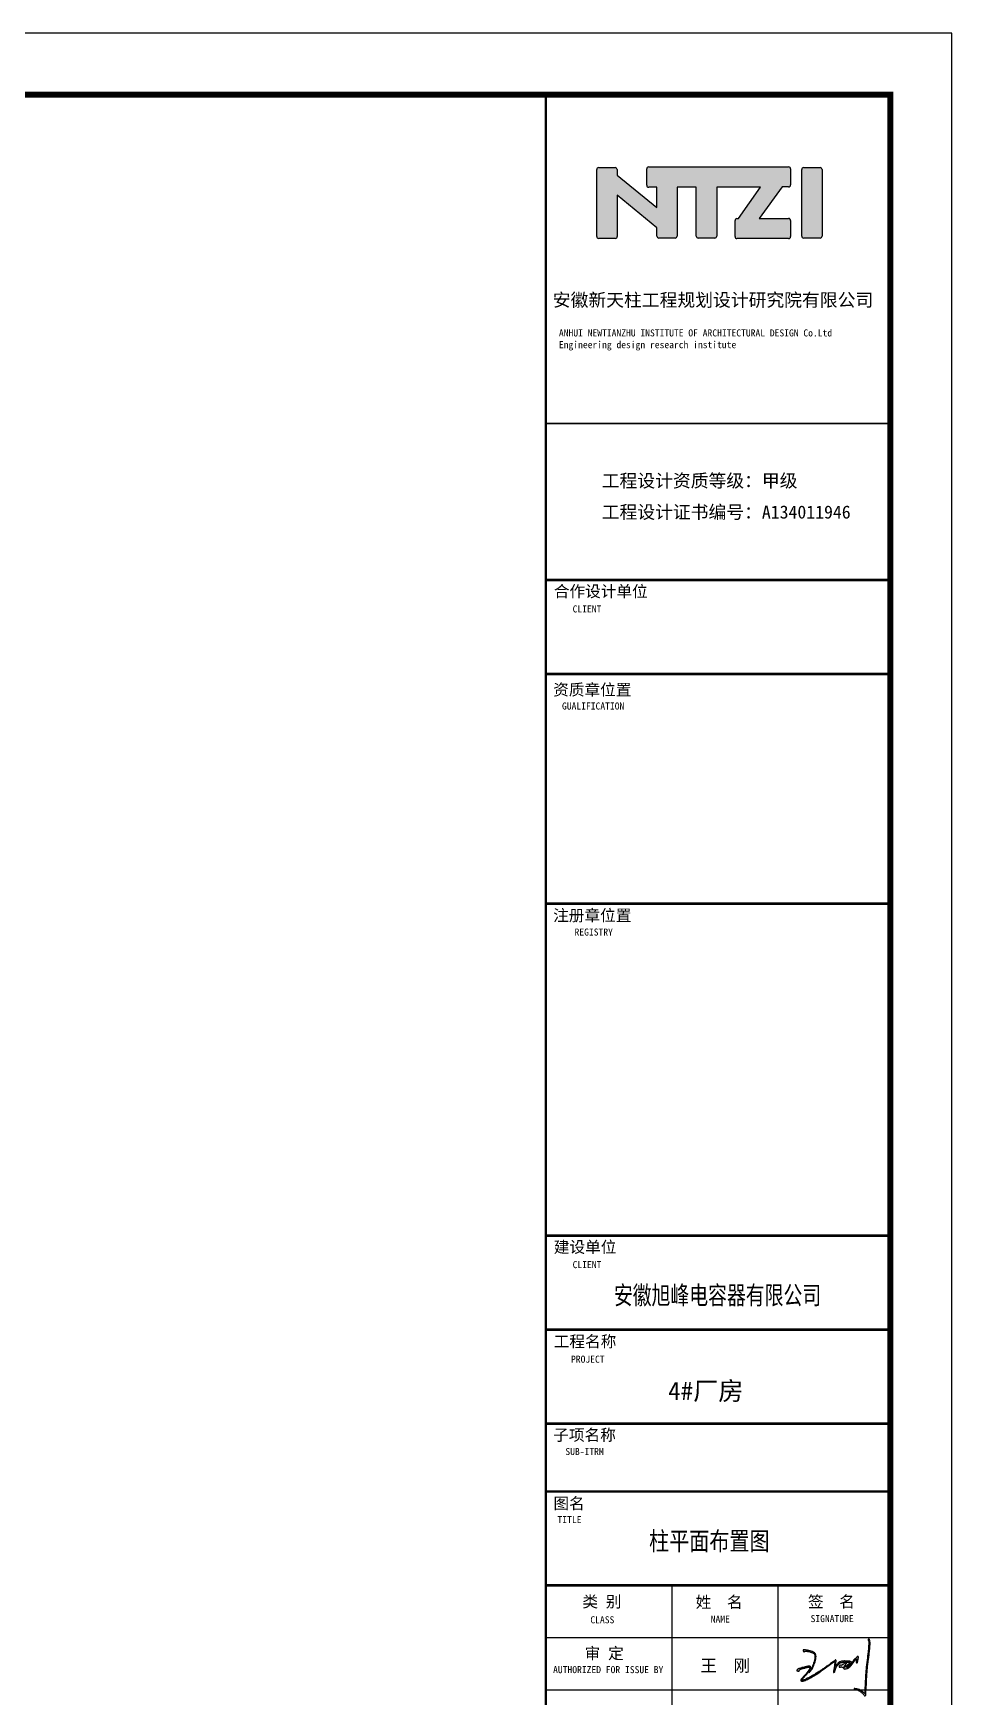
# Model space of a CAD drawing. Extents: x 32177600 to 32582346, y -189249 to 154687.
# Drawn here: x 32296285 to 32326200, y -72784 to -18603 of the extents above; entities that cross this region are included whole.
import ezdxf
from ezdxf.enums import TextEntityAlignment as Align

# ---------------------------------------------------------------- set-up
doc = ezdxf.new("R2010")
doc.units = 0
doc.header["$LTSCALE"] = 1000
doc.header["$MEASUREMENT"] = 0
doc.layers.get('0').update_dxf_attribs({"linetype": 'CONTINUOUS'})
for name, color, linetype in [('PUB_TAB', 7, 'CONTINUOUS'), ('PUB_TEXT', 7, 'CONTINUOUS'), ('PUB_TITLE', 4, 'CONTINUOUS')]:
    doc.layers.add(name, color=color, linetype=linetype)
doc.styles.add('-宋体', font='', dxfattribs={"width": 0.8})
doc.styles.add('STYLE-黑体', font='simhei.ttf')
doc.styles.add('TQ', font='')
doc.styles.get('-宋体').set_extended_font_data('SimSun')
doc.styles.get('TQ').set_extended_font_data('SimSun')

# ---------------------------------------------------------------- blocks, each defined once
blk = doc.blocks.new('WG')
at = {"color": 247}
for points in [[(26645151, 433029), (26645155, 433027), (26645157, 433022), (26645155, 433018), (26645174, 433016), (26645183, 433014), (26645201, 433008), (26645241, 432996), (26645260, 432989), (26645299, 432972), (26645328, 432957), (26645342, 432948), (26645367, 432929), (26645384, 432917), (26645393, 432912), (26645409, 432899), (26645427, 432882), (26645435, 432873), (26645453, 432856), (26645467, 432831), (26645476, 432819), (26645495, 432797), (26645503, 432795), (26645509, 432796), (26645515, 432801), (26645521, 432807), (26645524, 432810), (26645530, 432816), (26645530, 432838), (26645530, 432850), (26645530, 432872), (26645532, 432872), (26645532, 432872), (26645534, 432872), (26645534, 432911), (26645534, 432930), (26645534, 432968), (26645537, 432981), (26645539, 432988), (26645542, 433001), (26645542, 433028), (26645542, 433041), (26645542, 433068), (26645544, 433068), (26645545, 433068), (26645547, 433068), (26645547, 433096), (26645547, 433111), (26645547, 433139), (26645548, 433139), (26645549, 433139), (26645551, 433139), (26645551, 433184), (26645551, 433206), (26645551, 433251), (26645557, 433257), (26645558, 433266), (26645553, 433272), (26645550, 433292), (26645551, 433304), (26645559, 433322), (26645559, 433349), (26645559, 433362), (26645559, 433389), (26645561, 433389), (26645562, 433389), (26645563, 433389), (26645563, 433394), (26645563, 433397), (26645563, 433402), (26645564, 433415), (26645565, 433422), (26645565, 433435), (26645569, 433488), (26645570, 433515), (26645574, 433568), (26645572, 433582), (26645573, 433590), (26645580, 433602), (26645580, 433632), (26645580, 433647), (26645580, 433677), (26645582, 433677), (26645582, 433677), (26645584, 433677), (26645584, 433697), (26645584, 433707), (26645584, 433727), (26645586, 433727), (26645587, 433727), (26645588, 433727), (26645588, 433743), (26645588, 433752), (26645588, 433768), (26645599, 433806), (26645602, 433825), (26645603, 433864), (26645606, 433884), (26645608, 433894), (26645611, 433914), (26645613, 433927), (26645614, 433934), (26645615, 433947), (26645619, 433967), (26645620, 433977), (26645624, 433997), (26645623, 434011), (26645624, 434019), (26645630, 434031), (26645630, 434056), (26645630, 434068), (26645630, 434093), (26645633, 434102), (26645635, 434106), (26645638, 434114), (26645638, 434136), (26645639, 434147), (26645645, 434168), (26645648, 434186), (26645648, 434196), (26645647, 434214), (26645653, 434228), (26645654, 434237), (26645653, 434252), (26645656, 434278), (26645658, 434292), (26645661, 434318), (26645662, 434325), (26645662, 434328), (26645663, 434335), (26645663, 434348), (26645663, 434355), (26645663, 434368), (26645665, 434368), (26645666, 434368), (26645667, 434368), (26645667, 434402), (26645667, 434418), (26645667, 434452), (26645669, 434452), (26645670, 434452), (26645672, 434452), (26645672, 434490), (26645672, 434509), (26645672, 434548), (26645670, 434548), (26645669, 434548), (26645667, 434548), (26645667, 434566), (26645667, 434575), (26645667, 434593), (26645664, 434598), (26645662, 434601), (26645659, 434606), (26645660, 434618), (26645658, 434624), (26645653, 434635), (26645645, 434642), (26645640, 434644), (26645630, 434646), (26645625, 434643), (26645623, 434642), (26645617, 434639), (26645614, 434630), (26645613, 434624), (26645615, 434614), (26645621, 434594), (26645624, 434584), (26645630, 434564), (26645630, 434539), (26645630, 434527), (26645630, 434502), (26645637, 434494), (26645637, 434485), (26645632, 434477), (26645632, 434462), (26645631, 434454), (26645626, 434439), (26645626, 434408), (26645626, 434392), (26645626, 434360), (26645622, 434345), (26645621, 434338), (26645617, 434323), (26645617, 434306), (26645617, 434298), (26645617, 434281), (26645614, 434274), (26645612, 434271), (26645609, 434264), (26645609, 434233), (26645609, 434217), (26645609, 434185), (26645604, 434176), (26645602, 434170), (26645603, 434160), (26645600, 434143), (26645598, 434135), (26645595, 434118), (26645594, 434114), (26645593, 434112), (26645592, 434108), (26645592, 434095), (26645592, 434089), (26645592, 434077), (26645585, 434067), (26645585, 434058), (26645590, 434048), (26645593, 434043), (26645593, 434039), (26645590, 434035), (26645587, 434015), (26645585, 434005), (26645582, 433985), (26645580, 433977), (26645579, 433973), (26645578, 433964), (26645575, 433941), (26645573, 433929), (26645570, 433906), (26645571, 433896), (26645570, 433889), (26645563, 433881), (26645563, 433862), (26645563, 433853), (26645563, 433835), (26645560, 433828), (26645558, 433825), (26645555, 433818), (26645555, 433802), (26645555, 433793), (26645555, 433777), (26645552, 433763), (26645550, 433757), (26645547, 433743), (26645547, 433727), (26645547, 433718), (26645547, 433702), (26645545, 433702), (26645544, 433702), (26645542, 433702), (26645542, 433675), (26645542, 433662), (26645542, 433635), (26645541, 433635), (26645540, 433635), (26645538, 433635), (26645538, 433613), (26645538, 433602), (26645538, 433581), (26645535, 433567), (26645533, 433561), (26645530, 433547), (26645530, 433529), (26645530, 433520), (26645530, 433502), (26645528, 433502), (26645527, 433502), (26645526, 433502), (26645526, 433453), (26645526, 433429), (26645526, 433381), (26645524, 433381), (26645523, 433381), (26645522, 433381), (26645522, 433354), (26645522, 433341), (26645522, 433314), (26645514, 433290), (26645512, 433277), (26645513, 433251), (26645517, 433250), (26645518, 433246), (26645515, 433243), (26645516, 433221), (26645516, 433211), (26645513, 433189), (26645513, 433169), (26645513, 433159), (26645513, 433139), (26645512, 433139), (26645511, 433139), (26645509, 433139), (26645509, 433121), (26645509, 433111), (26645509, 433093), (26645507, 433093), (26645507, 433093), (26645505, 433093), (26645505, 433068), (26645505, 433056), (26645505, 433031), (26645503, 433031), (26645502, 433031), (26645501, 433031), (26645501, 432996), (26645501, 432978), (26645501, 432943), (26645499, 432943), (26645498, 432943), (26645497, 432943), (26645497, 432926), (26645497, 432918), (26645497, 432901), (26645491, 432898), (26645490, 432889), (26645495, 432885), (26645495, 432879), (26645490, 432873), (26645484, 432874), (26645471, 432895), (26645463, 432905), (26645445, 432922), (26645419, 432940), (26645406, 432950), (26645380, 432968), (26645361, 432975), (26645351, 432980), (26645334, 432991), (26645324, 432999), (26645318, 433002), (26645305, 433006), (26645289, 433007), (26645281, 433010), (26645267, 433018), (26645258, 433015), (26645251, 433016), (26645242, 433022), (26645229, 433022), (26645222, 433022), (26645209, 433022), (26645188, 433030), (26645177, 433032), (26645155, 433033), (26645153, 433031), (26645152, 433030)], [(26643288, 433637), (26643288, 433628), (26643289, 433623), (26643292, 433614), (26643304, 433612), (26643310, 433610), (26643321, 433604), (26643337, 433598), (26643346, 433597), (26643363, 433599), (26643367, 433601), (26643368, 433607), (26643365, 433610), (26643359, 433614), (26643356, 433619), (26643357, 433627), (26643359, 433631), (26643361, 433634), (26643363, 433639), (26643368, 433638), (26643373, 433640), (26643375, 433645), (26643389, 433650), (26643396, 433653), (26643409, 433662), (26643431, 433668), (26643442, 433673), (26643463, 433683), (26643483, 433687), (26643493, 433690), (26643513, 433697), (26643528, 433697), (26643536, 433698), (26643550, 433704), (26643564, 433707), (26643571, 433710), (26643584, 433718), (26643607, 433719), (26643620, 433721), (26643642, 433729), (26643667, 433732), (26643680, 433733), (26643705, 433731), (26643711, 433719), (26643712, 433710), (26643707, 433697), (26643686, 433655), (26643674, 433634), (26643646, 433595), (26643608, 433543), (26643587, 433517), (26643544, 433468), (26643501, 433423), (26643480, 433400), (26643438, 433354), (26643429, 433340), (26643425, 433333), (26643417, 433318), (26643415, 433305), (26643416, 433297), (26643421, 433285), (26643427, 433286), (26643431, 433284), (26643434, 433279), (26643438, 433278), (26643440, 433276), (26643442, 433272), (26643464, 433271), (26643475, 433273), (26643496, 433279), (26643526, 433288), (26643541, 433292), (26643571, 433302), (26643582, 433307), (26643587, 433310), (26643596, 433316), (26643624, 433327), (26643637, 433333), (26643663, 433347), (26643669, 433345), (26643674, 433347), (26643677, 433352), (26643692, 433360), (26643699, 433364), (26643713, 433374), (26643731, 433379), (26643741, 433384), (26643755, 433397), (26643761, 433396), (26643767, 433398), (26643771, 433404), (26643787, 433413), (26643795, 433419), (26643809, 433431), (26643823, 433435), (26643831, 433439), (26643842, 433449), (26643851, 433454), (26643855, 433457), (26643861, 433464), (26643870, 433463), (26643876, 433466), (26643882, 433472), (26643896, 433480), (26643904, 433485), (26643917, 433495), (26643976, 433530), (26644004, 433550), (26644059, 433591), (26644082, 433604), (26644093, 433611), (26644113, 433629), (26644180, 433674), (26644213, 433698), (26644276, 433750), (26644297, 433761), (26644307, 433768), (26644326, 433783), (26644389, 433827), (26644421, 433849), (26644484, 433893), (26644495, 433896), (26644501, 433900), (26644507, 433910), (26644514, 433910), (26644518, 433910), (26644526, 433910), (26644528, 433906), (26644526, 433899), (26644521, 433897), (26644521, 433877), (26644521, 433867), (26644521, 433847), (26644512, 433824), (26644510, 433810), (26644511, 433785), (26644511, 433761), (26644509, 433749), (26644503, 433727), (26644500, 433713), (26644499, 433707), (26644498, 433693), (26644495, 433670), (26644493, 433658), (26644490, 433635), (26644484, 433610), (26644481, 433598), (26644478, 433572), (26644480, 433568), (26644482, 433565), (26644484, 433560), (26644491, 433557), (26644497, 433559), (26644503, 433564), (26644513, 433570), (26644517, 433574), (26644526, 433583), (26644524, 433597), (26644526, 433605), (26644532, 433618), (26644537, 433632), (26644539, 433638), (26644544, 433652), (26644549, 433674), (26644553, 433685), (26644561, 433706), (26644580, 433742), (26644591, 433760), (26644615, 433793), (26644617, 433796), (26644618, 433798), (26644619, 433802), (26644640, 433822), (26644651, 433833), (26644671, 433854), (26644677, 433855), (26644680, 433857), (26644684, 433862), (26644701, 433870), (26644709, 433875), (26644726, 433883), (26644731, 433882), (26644735, 433884), (26644738, 433889), (26644758, 433888), (26644768, 433889), (26644788, 433893), (26644788, 433895), (26644788, 433896), (26644788, 433897), (26644806, 433897), (26644816, 433897), (26644834, 433897), (26644839, 433891), (26644848, 433890), (26644855, 433895), (26644911, 433898), (26644940, 433898), (26644996, 433893), (26645002, 433888), (26645006, 433886), (26645013, 433885), (26645015, 433878), (26645013, 433872), (26645007, 433868), (26644968, 433832), (26644948, 433815), (26644909, 433779), (26644909, 433776), (26644909, 433775), (26644909, 433772), (26644884, 433757), (26644872, 433748), (26644851, 433727), (26644844, 433725), (26644839, 433726), (26644834, 433731), (26644831, 433738), (26644833, 433744), (26644838, 433750), (26644858, 433785), (26644868, 433802), (26644888, 433837), (26644893, 433842), (26644896, 433845), (26644901, 433850), (26644902, 433859), (26644901, 433864), (26644896, 433872), (26644888, 433877), (26644881, 433878), (26644871, 433875), (26644864, 433873), (26644860, 433871), (26644855, 433866), (26644844, 433861), (26644839, 433857), (26644830, 433850), (26644802, 433827), (26644786, 433817), (26644755, 433800), (26644748, 433798), (26644745, 433795), (26644742, 433789), (26644723, 433792), (26644712, 433793), (26644692, 433791), (26644681, 433783), (26644676, 433778), (26644667, 433768), (26644663, 433757), (26644662, 433750), (26644665, 433739), (26644670, 433731), (26644675, 433728), (26644684, 433727), (26644698, 433731), (26644704, 433733), (26644717, 433739), (26644732, 433741), (26644741, 433739), (26644755, 433733), (26644780, 433719), (26644792, 433711), (26644813, 433691), (26644817, 433684), (26644819, 433680), (26644821, 433672), (26644835, 433671), (26644843, 433673), (26644855, 433679), (26644871, 433682), (26644880, 433682), (26644896, 433681), (26644922, 433685), (26644935, 433689), (26644959, 433700), (26644983, 433713), (26644994, 433722), (26645013, 433741), (26645013, 433746), (26645014, 433748), (26645017, 433752), (26645031, 433757), (26645038, 433762), (26645047, 433775), (26645090, 433832), (26645112, 433860), (26645155, 433918), (26645169, 433942), (26645178, 433954), (26645199, 433972), (26645212, 433984), (26645219, 433989), (26645234, 433997), (26645237, 433995), (26645239, 433994), (26645242, 433993), (26645244, 433978), (26645243, 433970), (26645236, 433956), (26645233, 433950), (26645230, 433948), (26645226, 433943), (26645229, 433939), (26645227, 433933), (26645222, 433931), (26645222, 433912), (26645222, 433902), (26645222, 433883), (26645226, 433879), (26645228, 433877), (26645232, 433872), (26645240, 433870), (26645246, 433871), (26645253, 433877), (26645258, 433880), (26645260, 433883), (26645263, 433889), (26645264, 433894), (26645264, 433897), (26645265, 433902), (26645269, 433922), (26645270, 433932), (26645274, 433952), (26645274, 433961), (26645277, 433967), (26645284, 433972), (26645284, 433994), (26645284, 434005), (26645284, 434027), (26645291, 434040), (26645293, 434049), (26645292, 434064), (26645287, 434067), (26645285, 434071), (26645284, 434077), (26645276, 434079), (26645272, 434080), (26645263, 434079), (26645256, 434077), (26645253, 434075), (26645247, 434073), (26645248, 434067), (26645245, 434063), (26645240, 434060), (26645238, 434057), (26645237, 434055), (26645236, 434052), (26645220, 434036), (26645212, 434028), (26645197, 434012), (26645174, 433999), (26645164, 433989), (26645149, 433968), (26645112, 433913), (26645092, 433886), (26645049, 433835), (26645019, 433800), (26645004, 433782), (26644974, 433747), (26644963, 433744), (26644958, 433741), (26644951, 433733), (26644938, 433727), (26644931, 433724), (26644917, 433720), (26644915, 433723), (26644912, 433724), (26644909, 433722), (26644913, 433734), (26644917, 433740), (26644928, 433747), (26644930, 433747), (26644932, 433747), (26644934, 433750), (26644959, 433775), (26644971, 433787), (26644996, 433812), (26645000, 433814), (26645002, 433815), (26645005, 433816), (26645027, 433839), (26645039, 433850), (26645061, 433872), (26645061, 433877), (26645063, 433880), (26645067, 433881), (26645070, 433890), (26645069, 433896), (26645063, 433904), (26645050, 433911), (26645043, 433915), (26645030, 433922), (26645023, 433920), (26645018, 433921), (26645013, 433927), (26644996, 433927), (26644988, 433927), (26644971, 433927), (26644971, 433928), (26644971, 433929), (26644971, 433931), (26644918, 433931), (26644891, 433931), (26644838, 433931), (26644837, 433934), (26644832, 433935), (26644830, 433933), (26644810, 433930), (26644800, 433929), (26644780, 433931), (26644755, 433926), (26644742, 433923), (26644717, 433916), (26644694, 433910), (26644682, 433905), (26644661, 433893), (26644657, 433890), (26644655, 433889), (26644651, 433887), (26644633, 433870), (26644624, 433861), (26644607, 433843), (26644598, 433829), (26644592, 433822), (26644580, 433810), (26644582, 433804), (26644580, 433799), (26644576, 433795), (26644568, 433781), (26644564, 433774), (26644557, 433760), (26644553, 433760), (26644551, 433760), (26644546, 433760), (26644544, 433766), (26644545, 433772), (26644551, 433777), (26644551, 433793), (26644551, 433802), (26644551, 433818), (26644554, 433832), (26644556, 433838), (26644559, 433852), (26644559, 433862), (26644559, 433868), (26644559, 433879), (26644560, 433885), (26644560, 433887), (26644561, 433893), (26644563, 433911), (26644565, 433920), (26644567, 433937), (26644567, 433948), (26644565, 433954), (26644559, 433962), (26644554, 433967), (26644549, 433968), (26644542, 433966), (26644540, 433964), (26644537, 433963), (26644534, 433964), (26644527, 433948), (26644521, 433941), (26644507, 433931), (26644490, 433922), (26644481, 433917), (26644467, 433904), (26644414, 433869), (26644389, 433850), (26644338, 433812), (26644314, 433796), (26644302, 433787), (26644280, 433768), (26644265, 433764), (26644258, 433760), (26644246, 433750), (26644209, 433723), (26644190, 433709), (26644155, 433681), (26644140, 433676), (26644133, 433672), (26644121, 433662), (26644097, 433646), (26644085, 433637), (26644063, 433618), (26644044, 433612), (26644034, 433606), (26644019, 433593), (26643980, 433571), (26643961, 433558), (26643925, 433531), (26643907, 433524), (26643899, 433520), (26643884, 433508), (26643822, 433471), (26643791, 433453), (26643730, 433416), (26643703, 433403), (26643690, 433396), (26643663, 433383), (26643654, 433375), (26643649, 433372), (26643638, 433368), (26643624, 433368), (26643616, 433365), (26643605, 433358), (26643577, 433342), (26643563, 433335), (26643534, 433322), (26643516, 433321), (26643507, 433318), (26643492, 433310), (26643475, 433310), (26643467, 433309), (26643450, 433306), (26643448, 433313), (26643450, 433318), (26643454, 433324), (26643468, 433338), (26643473, 433347), (26643482, 433364), (26643500, 433382), (26643509, 433392), (26643527, 433410), (26643551, 433441), (26643563, 433456), (26643590, 433485), (26643592, 433485), (26643594, 433485), (26643596, 433485), (26643595, 433490), (26643597, 433495), (26643602, 433497), (26643640, 433547), (26643659, 433572), (26643696, 433622), (26643715, 433656), (26643724, 433672), (26643742, 433706), (26643744, 433722), (26643743, 433730), (26643738, 433745), (26643732, 433751), (26643729, 433754), (26643723, 433760), (26643718, 433757), (26643712, 433759), (26643709, 433764), (26643685, 433764), (26643674, 433764), (26643650, 433764), (26643616, 433753), (26643598, 433749), (26643563, 433741), (26643536, 433735), (26643523, 433731), (26643496, 433725), (26643482, 433724), (26643475, 433722), (26643463, 433716), (26643429, 433703), (26643411, 433697), (26643375, 433689), (26643348, 433683), (26643334, 433676), (26643311, 433660), (26643302, 433651), (26643297, 433646)], [(26643492, 434287), (26643490, 434279), (26643491, 434273), (26643496, 434266), (26643503, 434252), (26643508, 434246), (26643519, 434235), (26643523, 434234), (26643525, 434233), (26643529, 434233), (26643532, 434236), (26643535, 434236), (26643538, 434235), (26643536, 434242), (26643538, 434248), (26643544, 434252), (26643551, 434258), (26643559, 434258), (26643567, 434254), (26643611, 434249), (26643632, 434246), (26643675, 434237), (26643733, 434221), (26643762, 434211), (26643817, 434187), (26643837, 434177), (26643847, 434169), (26643861, 434152), (26643865, 434139), (26643868, 434133), (26643875, 434123), (26643875, 434107), (26643876, 434100), (26643880, 434085), (26643877, 434065), (26643876, 434055), (26643873, 434035), (26643872, 434028), (26643872, 434025), (26643871, 434018), (26643871, 434005), (26643871, 433998), (26643871, 433985), (26643868, 433980), (26643866, 433977), (26643863, 433972), (26643861, 433952), (26643859, 433942), (26643855, 433922), (26643848, 433900), (26643844, 433889), (26643834, 433868), (26643834, 433856), (26643833, 433850), (26643827, 433839), (26643808, 433792), (26643800, 433768), (26643784, 433720), (26643769, 433687), (26643760, 433670), (26643740, 433639), (26643727, 433618), (26643719, 433607), (26643702, 433589), (26643694, 433588), (26643687, 433581), (26643688, 433572), (26643682, 433573), (26643678, 433571), (26643675, 433566), (26643676, 433562), (26643680, 433560), (26643684, 433562), (26643688, 433566), (26643690, 433568), (26643694, 433572), (26643703, 433572), (26643709, 433574), (26643715, 433581), (26643744, 433616), (26643759, 433634), (26643788, 433670), (26643787, 433679), (26643790, 433685), (26643796, 433691), (26643807, 433720), (26643813, 433733), (26643827, 433760), (26643829, 433769), (26643831, 433774), (26643838, 433781), (26643838, 433795), (26643839, 433802), (26643846, 433814), (26643859, 433846), (26643865, 433862), (26643880, 433893), (26643883, 433915), (26643886, 433926), (26643894, 433947), (26643899, 433979), (26643902, 433995), (26643907, 434027), (26643910, 434045), (26643910, 434054), (26643909, 434073), (26643915, 434078), (26643916, 434087), (26643911, 434093), (26643909, 434119), (26643906, 434132), (26643896, 434156), (26643890, 434168), (26643886, 434174), (26643877, 434185), (26643875, 434190), (26643873, 434192), (26643871, 434198), (26643857, 434203), (26643850, 434207), (26643838, 434216), (26643821, 434225), (26643813, 434229), (26643796, 434237), (26643781, 434240), (26643773, 434242), (26643759, 434250), (26643751, 434251), (26643747, 434253), (26643742, 434258), (26643724, 434260), (26643714, 434262), (26643696, 434266), (26643684, 434269), (26643678, 434271), (26643667, 434277), (26643654, 434276), (26643646, 434277), (26643634, 434283), (26643617, 434286), (26643609, 434287), (26643592, 434285), (26643587, 434288), (26643585, 434290), (26643580, 434293), (26643572, 434290), (26643565, 434292), (26643559, 434298), (26643536, 434298), (26643525, 434298), (26643502, 434298), (26643498, 434293), (26643496, 434291)]]:
    blk.add_lwpolyline(points, close=True, dxfattribs=at)
blk = doc.blocks.new('tk')
h = blk.add_hatch(color=256)
h.paths.add_polyline_path([(31009895, -54327), (31010541, -54856), (31010541, -54993, 0.414214), (31010573, -55025), (31010836, -55025, 0.414214), (31010868, -54993), (31010868, -54194), (31011182, -54194), (31011182, -54992, 0.414214), (31011214, -55024), (31011484, -55024, 0.414214), (31011516, -54992), (31011516, -54195), (31012229, -54195), (31011867, -54706), (31011845, -54706, 0.414214), (31011813, -54738), (31011813, -55000, 0.414214), (31011845, -55032), (31012685, -55032, 0.414214), (31012717, -55000), (31012717, -54736, 0.414214), (31012685, -54704), (31012205, -54704), (31012579, -54190), (31012686, -54190, 0.414214), (31012718, -54158), (31012718, -53897, 0.414214), (31012686, -53865), (31010407, -53865, 0.414214), (31010375, -53897), (31010375, -54164, 0.414214), (31010407, -54196), (31010538, -54196), (31010538, -54524), (31009893, -53997), (31009893, -53908, 0.41489), (31009861, -53876), (31009593, -53876, 0.414214), (31009561, -53908), (31009561, -54996, 0.414214), (31009593, -55028), (31009863, -55028, 0.414214), (31009895, -54996)])
h.paths.add_polyline_path([(31012899, -54993, 0.414214), (31012931, -55025), (31013198, -55025, 0.414214), (31013230, -54993), (31013230, -53909, 0.414214), (31013198, -53877), (31012931, -53877, 0.414214), (31012899, -53909)])
h = blk.add_hatch(color=247)
h.paths.add_polyline_path([(31013034, -78032), (31013025, -78030), (31013019, -78029), (31013015, -78027), (31013010, -78025), (31013003, -78025), (31012999, -78024), (31012993, -78021), (31012985, -78020), (31012981, -78020), (31012972, -78020), (31012970, -78019), (31012969, -78018), (31012966, -78016), (31012962, -78018), (31012959, -78017), (31012956, -78014), (31012945, -78014), (31012939, -78014), (31012928, -78014), (31012926, -78016), (31012925, -78017), (31012922, -78019), (31012921, -78023), (31012922, -78026), (31012925, -78030), (31012928, -78037), (31012930, -78040), (31012936, -78045), (31012938, -78046), (31012939, -78046), (31012941, -78046), (31012942, -78045), (31012944, -78045), (31012945, -78045), (31012945, -78042), (31012946, -78039), (31012949, -78037), (31012952, -78034), (31012956, -78034), (31012960, -78036), (31012982, -78038), (31012993, -78040), (31013014, -78044), (31013043, -78053), (31013057, -78058), (31013085, -78069), (31013095, -78075), (31013100, -78078), (31013107, -78087), (31013109, -78093), (31013111, -78096), (31013114, -78102), (31013114, -78109), (31013115, -78113), (31013116, -78120), (31013115, -78130), (31013114, -78135), (31013113, -78145), (31013113, -78149), (31013113, -78150), (31013112, -78154), (31013112, -78160), (31013112, -78164), (31013112, -78170), (31013110, -78173), (31013110, -78174), (31013108, -78177), (31013107, -78187), (31013106, -78192), (31013104, -78202), (31013100, -78213), (31013098, -78218), (31013093, -78229), (31013094, -78235), (31013093, -78238), (31013090, -78243), (31013081, -78267), (31013076, -78279), (31013068, -78303), (31013061, -78320), (31013056, -78328), (31013046, -78343), (31013040, -78354), (31013036, -78359), (31013028, -78368), (31013023, -78369), (31013020, -78372), (31013020, -78377), (31013018, -78376), (31013015, -78377), (31013014, -78380), (31013015, -78382), (31013017, -78383), (31013018, -78382), (31013020, -78380), (31013021, -78379), (31013024, -78377), (31013028, -78377), (31013031, -78376), (31013034, -78373), (31013049, -78355), (31013056, -78346), (31013070, -78328), (31013070, -78323), (31013071, -78320), (31013075, -78317), (31013080, -78303), (31013083, -78296), (31013090, -78283), (31013091, -78278), (31013092, -78276), (31013095, -78273), (31013095, -78266), (31013096, -78262), (31013100, -78256), (31013106, -78240), (31013109, -78232), (31013116, -78216), (31013118, -78205), (31013120, -78200), (31013124, -78189), (31013126, -78173), (31013127, -78165), (31013130, -78150), (31013131, -78141), (31013132, -78136), (31013131, -78127), (31013134, -78124), (31013134, -78120), (31013132, -78116), (31013131, -78103), (31013130, -78097), (31013125, -78085), (31013122, -78079), (31013120, -78076), (31013115, -78070), (31013114, -78068), (31013113, -78067), (31013112, -78064), (31013105, -78061), (31013101, -78060), (31013095, -78055), (31013087, -78051), (31013083, -78049), (31013075, -78044), (31013067, -78043), (31013063, -78042), (31013056, -78038), (31013052, -78038), (31013050, -78037), (31013047, -78034), (31013038, -78033)])
h.paths.add_polyline_path([(31013019, -78281), (31013013, -78281), (31013002, -78281), (31012984, -78286), (31012976, -78289), (31012958, -78292), (31012945, -78296), (31012938, -78297), (31012925, -78301), (31012918, -78301), (31012914, -78302), (31012908, -78305), (31012891, -78312), (31012882, -78314), (31012864, -78318), (31012850, -78322), (31012843, -78325), (31012832, -78333), (31012827, -78338), (31012825, -78340), (31012820, -78344), (31012820, -78349), (31012821, -78352), (31012822, -78356), (31012829, -78357), (31012832, -78358), (31012837, -78361), (31012845, -78364), (31012850, -78364), (31012858, -78363), (31012860, -78362), (31012860, -78360), (31012859, -78358), (31012856, -78356), (31012855, -78353), (31012855, -78350), (31012856, -78347), (31012857, -78346), (31012858, -78343), (31012861, -78344), (31012863, -78343), (31012864, -78340), (31012871, -78338), (31012875, -78336), (31012881, -78332), (31012892, -78329), (31012897, -78327), (31012908, -78322), (31012918, -78319), (31012923, -78318), (31012933, -78314), (31012940, -78314), (31012945, -78314), (31012952, -78311), (31012959, -78309), (31012962, -78308), (31012968, -78304), (31012980, -78304), (31012986, -78303), (31012997, -78299), (31013010, -78297), (31013016, -78297), (31013029, -78298), (31013032, -78303), (31013032, -78308), (31013030, -78314), (31013020, -78336), (31013013, -78346), (31013000, -78365), (31012980, -78392), (31012970, -78404), (31012949, -78429), (31012927, -78452), (31012917, -78463), (31012895, -78486), (31012891, -78493), (31012889, -78497), (31012885, -78504), (31012884, -78511), (31012884, -78514), (31012887, -78521), (31012890, -78520), (31012892, -78521), (31012893, -78524), (31012895, -78524), (31012897, -78525), (31012897, -78527), (31012908, -78527), (31012914, -78527), (31012925, -78524), (31012940, -78519), (31012947, -78517), (31012962, -78512), (31012967, -78510), (31012970, -78508), (31012975, -78505), (31012988, -78500), (31012995, -78497), (31013008, -78489), (31013011, -78490), (31013013, -78490), (31013015, -78487), (31013023, -78483), (31013026, -78481), (31013033, -78476), (31013042, -78474), (31013047, -78471), (31013054, -78464), (31013057, -78465), (31013060, -78464), (31013062, -78461), (31013070, -78456), (31013074, -78454), (31013081, -78448), (31013088, -78445), (31013092, -78443), (31013097, -78438), (31013102, -78436), (31013104, -78435), (31013107, -78431), (31013111, -78431), (31013114, -78430), (31013117, -78427), (31013125, -78423), (31013128, -78420), (31013135, -78415), (31013164, -78398), (31013179, -78388), (31013206, -78367), (31013217, -78361), (31013223, -78357), (31013233, -78349), (31013267, -78326), (31013283, -78314), (31013314, -78288), (31013325, -78282), (31013330, -78279), (31013339, -78272), (31013371, -78250), (31013387, -78239), (31013418, -78216), (31013424, -78215), (31013427, -78213), (31013430, -78208), (31013434, -78208), (31013435, -78208), (31013439, -78208), (31013441, -78210), (31013440, -78213), (31013437, -78214), (31013437, -78224), (31013437, -78229), (31013437, -78239), (31013433, -78251), (31013432, -78258), (31013432, -78270), (31013432, -78282), (31013431, -78288), (31013428, -78300), (31013426, -78306), (31013426, -78310), (31013426, -78316), (31013424, -78328), (31013423, -78334), (31013422, -78346), (31013418, -78358), (31013417, -78364), (31013415, -78377), (31013417, -78379), (31013417, -78380), (31013418, -78383), (31013422, -78384), (31013425, -78384), (31013428, -78381), (31013433, -78378), (31013435, -78376), (31013439, -78372), (31013439, -78364), (31013439, -78360), (31013442, -78354), (31013445, -78347), (31013446, -78344), (31013449, -78337), (31013451, -78326), (31013453, -78321), (31013457, -78310), (31013466, -78292), (31013472, -78283), (31013484, -78266), (31013485, -78265), (31013486, -78264), (31013486, -78262), (31013497, -78252), (31013502, -78247), (31013512, -78236), (31013515, -78235), (31013517, -78234), (31013518, -78232), (31013527, -78228), (31013531, -78226), (31013539, -78222), (31013542, -78222), (31013544, -78221), (31013546, -78218), (31013556, -78219), (31013561, -78218), (31013571, -78216), (31013571, -78215), (31013571, -78215), (31013571, -78214), (31013580, -78214), (31013584, -78214), (31013593, -78214), (31013596, -78217), (31013601, -78218), (31013604, -78215), (31013632, -78214), (31013646, -78214), (31013675, -78216), (31013677, -78219), (31013679, -78220), (31013683, -78220), (31013684, -78224), (31013683, -78227), (31013680, -78229), (31013660, -78247), (31013651, -78256), (31013631, -78274), (31013631, -78275), (31013631, -78275), (31013631, -78277), (31013618, -78284), (31013612, -78289), (31013602, -78300), (31013598, -78300), (31013596, -78300), (31013593, -78298), (31013592, -78294), (31013593, -78291), (31013596, -78288), (31013605, -78271), (31013610, -78262), (31013621, -78244), (31013623, -78242), (31013624, -78241), (31013627, -78238), (31013627, -78234), (31013627, -78231), (31013625, -78227), (31013620, -78224), (31013617, -78224), (31013612, -78226), (31013609, -78226), (31013607, -78227), (31013604, -78230), (31013599, -78233), (31013596, -78234), (31013591, -78238), (31013577, -78250), (31013570, -78255), (31013554, -78263), (31013551, -78264), (31013549, -78265), (31013548, -78268), (31013538, -78267), (31013533, -78267), (31013523, -78267), (31013517, -78271), (31013515, -78274), (31013510, -78279), (31013508, -78284), (31013508, -78288), (31013509, -78293), (31013511, -78297), (31013514, -78299), (31013518, -78300), (31013525, -78298), (31013529, -78296), (31013535, -78293), (31013543, -78293), (31013547, -78293), (31013554, -78297), (31013566, -78303), (31013572, -78308), (31013583, -78317), (31013585, -78321), (31013586, -78323), (31013587, -78327), (31013594, -78327), (31013598, -78327), (31013604, -78324), (31013612, -78322), (31013616, -78322), (31013625, -78323), (31013638, -78320), (31013644, -78318), (31013656, -78313), (31013668, -78306), (31013673, -78302), (31013683, -78292), (31013683, -78290), (31013684, -78289), (31013685, -78287), (31013692, -78285), (31013696, -78282), (31013700, -78276), (31013720, -78249), (31013720, -78223), (31013701, -78245), (31013686, -78263), (31013678, -78272), (31013663, -78289), (31013658, -78291), (31013656, -78293), (31013652, -78297), (31013645, -78300), (31013642, -78301), (31013635, -78303), (31013634, -78301), (31013633, -78301), (31013631, -78302), (31013633, -78296), (31013635, -78293), (31013640, -78289), (31013642, -78290), (31013643, -78289), (31013643, -78288), (31013656, -78276), (31013662, -78269), (31013675, -78257), (31013676, -78256), (31013677, -78256), (31013679, -78255), (31013690, -78244), (31013696, -78238), (31013707, -78227), (31013707, -78225), (31013708, -78223), (31013710, -78223), (31013711, -78218), (31013711, -78215), (31013708, -78211), (31013701, -78207), (31013698, -78205), (31013691, -78202), (31013688, -78203), (31013685, -78202), (31013683, -78200), (31013675, -78200), (31013671, -78200), (31013662, -78200), (31013662, -78199), (31013662, -78198), (31013662, -78198), (31013636, -78198), (31013622, -78198), (31013596, -78198), (31013595, -78196), (31013593, -78195), (31013591, -78197), (31013581, -78198), (31013576, -78198), (31013566, -78198), (31013554, -78200), (31013548, -78202), (31013535, -78205), (31013523, -78208), (31013518, -78210), (31013507, -78216), (31013505, -78218), (31013504, -78219), (31013502, -78219), (31013493, -78228), (31013489, -78233), (31013480, -78241), (31013475, -78249), (31013473, -78252), (31013466, -78258), (31013467, -78261), (31013467, -78263), (31013464, -78265), (31013461, -78272), (31013459, -78276), (31013455, -78283), (31013453, -78283), (31013452, -78283), (31013450, -78283), (31013448, -78280), (31013449, -78277), (31013452, -78275), (31013452, -78266), (31013452, -78262), (31013452, -78254), (31013453, -78247), (31013454, -78244), (31013456, -78237), (31013456, -78232), (31013456, -78229), (31013456, -78224), (31013456, -78221), (31013457, -78219), (31013457, -78216), (31013458, -78208), (31013459, -78203), (31013460, -78194), (31013460, -78189), (31013459, -78186), (31013456, -78182), (31013453, -78180), (31013451, -78179), (31013448, -78180), (31013446, -78181), (31013445, -78182), (31013443, -78181), (31013440, -78189), (31013437, -78193), (31013430, -78198), (31013421, -78202), (31013417, -78205), (31013410, -78211), (31013384, -78229), (31013371, -78238), (31013345, -78257), (31013333, -78265), (31013328, -78270), (31013316, -78279), (31013309, -78281), (31013305, -78283), (31013300, -78288), (31013281, -78301), (31013272, -78308), (31013254, -78323), (31013246, -78325), (31013243, -78327), (31013237, -78332), (31013225, -78340), (31013219, -78344), (31013208, -78354), (31013198, -78357), (31013194, -78360), (31013186, -78366), (31013166, -78377), (31013157, -78384), (31013139, -78398), (31013130, -78401), (31013126, -78403), (31013118, -78409), (31013088, -78427), (31013072, -78437), (31013041, -78455), (31013028, -78462), (31013021, -78465), (31013008, -78472), (31013003, -78475), (31013001, -78477), (31012995, -78479), (31012988, -78479), (31012985, -78480), (31012979, -78484), (31012965, -78492), (31012958, -78495), (31012943, -78502), (31012935, -78502), (31012930, -78504), (31012922, -78508), (31012914, -78508), (31012910, -78508), (31012902, -78510), (31012901, -78506), (31012901, -78504), (31012904, -78501), (31012910, -78494), (31012913, -78490), (31012917, -78481), (31012926, -78472), (31012931, -78467), (31012940, -78458), (31012952, -78442), (31012958, -78435), (31012971, -78421), (31012973, -78421), (31012973, -78421), (31012975, -78421), (31012974, -78418), (31012975, -78416), (31012978, -78414), (31012997, -78389), (31013006, -78377), (31013025, -78352), (31013034, -78335), (31013038, -78327), (31013047, -78310), (31013048, -78302), (31013048, -78298), (31013045, -78290), (31013042, -78287), (31013041, -78286), (31013038, -78283), (31013035, -78284), (31013032, -78284), (31013031, -78281)])
h.paths.add_polyline_path([(31013798, -78166), (31013798, -78174), (31013798, -78178), (31013795, -78185), (31013793, -78188), (31013792, -78189), (31013789, -78191), (31013791, -78194), (31013790, -78197), (31013787, -78198), (31013787, -78207), (31013787, -78212), (31013787, -78222), (31013789, -78224), (31013790, -78225), (31013792, -78227), (31013797, -78228), (31013799, -78227), (31013803, -78225), (31013805, -78223), (31013807, -78221), (31013808, -78218), (31013808, -78216), (31013809, -78215), (31013809, -78212), (31013811, -78202), (31013812, -78197), (31013813, -78187), (31013813, -78182), (31013815, -78180), (31013818, -78177), (31013818, -78166), (31013818, -78160), (31013818, -78150), (31013822, -78143), (31013823, -78139), (31013823, -78131), (31013820, -78129), (31013819, -78128), (31013818, -78125), (31013815, -78123), (31013812, -78123), (31013808, -78124), (31013805, -78125), (31013803, -78125), (31013800, -78127), (31013800, -78129), (31013799, -78132), (31013797, -78133), (31013795, -78134), (31013795, -78135), (31013795, -78137), (31013787, -78145), (31013783, -78149), (31013775, -78157), (31013764, -78163), (31013758, -78168), (31013751, -78179), (31013732, -78207), (31013722, -78220), (31013720, -78223), (31013720, -78249), (31013722, -78247), (31013732, -78233), (31013754, -78204), (31013761, -78192), (31013766, -78186), (31013776, -78177), (31013782, -78171), (31013786, -78169), (31013793, -78164), (31013795, -78165), (31013796, -78166)])
h.paths.add_polyline_path([(31013969, -78300), (31013969, -78300), (31013970, -78300), (31013971, -78300), (31013971, -78291), (31013971, -78287), (31013971, -78279), (31013976, -78260), (31013977, -78250), (31013978, -78231), (31013980, -78221), (31013980, -78216), (31013982, -78206), (31013983, -78199), (31013983, -78196), (31013984, -78189), (31013986, -78179), (31013987, -78174), (31013988, -78164), (31013988, -78157), (31013989, -78154), (31013991, -78148), (31013991, -78135), (31013991, -78129), (31013991, -78116), (31013993, -78112), (31013994, -78110), (31013996, -78106), (31013995, -78095), (31013996, -78089), (31013999, -78079), (31014000, -78070), (31014001, -78065), (31014000, -78056), (31014003, -78049), (31014003, -78045), (31014003, -78037), (31014005, -78024), (31014005, -78017), (31014007, -78004), (31014007, -78000), (31014008, -77999), (31014008, -77995), (31014008, -77989), (31014008, -77985), (31014008, -77979), (31014009, -77979), (31014009, -77979), (31014010, -77979), (31014010, -77962), (31014010, -77954), (31014010, -77937), (31014011, -77937), (31014011, -77937), (31014012, -77937), (31014012, -77918), (31014012, -77908), (31014012, -77889), (31014011, -77889), (31014011, -77889), (31014010, -77889), (31014010, -77880), (31014010, -77875), (31014010, -77866), (31014009, -77864), (31014008, -77862), (31014006, -77860), (31014006, -77854), (31014006, -77851), (31014003, -77845), (31013999, -77842), (31013996, -77841), (31013991, -77840), (31013989, -77842), (31013988, -77842), (31013985, -77843), (31013983, -77848), (31013983, -77851), (31013984, -77856), (31013987, -77866), (31013988, -77871), (31013991, -77881), (31013991, -77893), (31013991, -77900), (31013991, -77912), (31013995, -77916), (31013995, -77920), (31013992, -77925), (31013992, -77932), (31013992, -77936), (31013989, -77943), (31013989, -77959), (31013989, -77967), (31013989, -77983), (31013988, -77990), (31013987, -77994), (31013985, -78002), (31013985, -78010), (31013985, -78014), (31013985, -78023), (31013984, -78026), (31013983, -78028), (31013981, -78031), (31013981, -78047), (31013981, -78055), (31013981, -78070), (31013978, -78075), (31013978, -78078), (31013978, -78083), (31013976, -78091), (31013975, -78095), (31013974, -78104), (31013973, -78106), (31013973, -78107), (31013973, -78109), (31013973, -78115), (31013973, -78118), (31013973, -78125), (31013969, -78129), (31013969, -78134), (31013972, -78139), (31013973, -78141), (31013973, -78143), (31013972, -78145), (31013970, -78155), (31013969, -78160), (31013967, -78170), (31013966, -78175), (31013966, -78177), (31013965, -78181), (31013964, -78193), (31013963, -78198), (31013961, -78210), (31013962, -78215), (31013961, -78219), (31013958, -78223), (31013958, -78232), (31013958, -78236), (31013958, -78245), (31013956, -78249), (31013956, -78250), (31013954, -78254), (31013954, -78262), (31013954, -78266), (31013954, -78275), (31013952, -78281), (31013951, -78285), (31013950, -78291), (31013950, -78300), (31013950, -78304), (31013950, -78312), (31013949, -78312), (31013949, -78312), (31013948, -78312), (31013948, -78326), (31013948, -78332), (31013948, -78346), (31013947, -78346), (31013946, -78346), (31013946, -78346), (31013946, -78356), (31013946, -78362), (31013946, -78373), (31013944, -78379), (31013943, -78383), (31013941, -78389), (31013941, -78398), (31013941, -78403), (31013941, -78412), (31013941, -78412), (31013940, -78412), (31013939, -78412), (31013939, -78436), (31013939, -78448), (31013939, -78473), (31013939, -78473), (31013938, -78473), (31013937, -78473), (31013937, -78486), (31013937, -78493), (31013937, -78506), (31013933, -78518), (31013932, -78525), (31013933, -78537), (31013935, -78538), (31013935, -78540), (31013934, -78541), (31013935, -78552), (31013934, -78558), (31013933, -78568), (31013933, -78578), (31013933, -78583), (31013933, -78593), (31013932, -78593), (31013932, -78593), (31013931, -78593), (31013931, -78603), (31013931, -78607), (31013931, -78616), (31013930, -78616), (31013930, -78616), (31013929, -78616), (31013929, -78629), (31013929, -78635), (31013929, -78648), (31013928, -78648), (31013928, -78648), (31013927, -78648), (31013927, -78665), (31013927, -78674), (31013927, -78691), (31013926, -78691), (31013926, -78691), (31013925, -78691), (31013925, -78700), (31013925, -78704), (31013925, -78712), (31013922, -78714), (31013921, -78718), (31013924, -78721), (31013924, -78724), (31013921, -78726), (31013919, -78726), (31013912, -78715), (31013908, -78710), (31013899, -78702), (31013886, -78693), (31013879, -78688), (31013866, -78679), (31013857, -78675), (31013852, -78673), (31013844, -78667), (31013838, -78663), (31013835, -78662), (31013829, -78660), (31013821, -78660), (31013817, -78658), (31013810, -78654), (31013805, -78655), (31013802, -78655), (31013798, -78652), (31013791, -78652), (31013788, -78652), (31013781, -78652), (31013771, -78648), (31013765, -78647), (31013754, -78647), (31013753, -78647), (31013753, -78648), (31013752, -78649), (31013754, -78650), (31013755, -78652), (31013754, -78654), (31013763, -78655), (31013768, -78656), (31013777, -78659), (31013797, -78665), (31013807, -78669), (31013826, -78677), (31013840, -78684), (31013847, -78689), (31013860, -78699), (31013869, -78704), (31013873, -78707), (31013881, -78713), (31013890, -78722), (31013894, -78726), (31013903, -78735), (31013910, -78748), (31013914, -78753), (31013924, -78764), (31013928, -78765), (31013931, -78765), (31013934, -78762), (31013937, -78759), (31013939, -78758), (31013941, -78755), (31013941, -78744), (31013941, -78738), (31013941, -78727), (31013942, -78727), (31013943, -78727), (31013944, -78727), (31013944, -78708), (31013944, -78698), (31013944, -78679), (31013945, -78672), (31013946, -78669), (31013948, -78662), (31013948, -78649), (31013948, -78642), (31013948, -78629), (31013949, -78629), (31013949, -78629), (31013950, -78629), (31013950, -78615), (31013950, -78608), (31013950, -78593), (31013951, -78593), (31013951, -78593), (31013952, -78593), (31013952, -78571), (31013952, -78560), (31013952, -78537), (31013955, -78535), (31013955, -78530), (31013953, -78527), (31013951, -78517), (31013952, -78511), (31013956, -78502), (31013956, -78488), (31013956, -78482), (31013956, -78468), (31013957, -78468), (31013957, -78468), (31013958, -78468), (31013958, -78466), (31013958, -78465), (31013958, -78462), (31013959, -78456), (31013959, -78452), (31013959, -78446), (31013961, -78419), (31013962, -78406), (31013963, -78379), (31013962, -78372), (31013963, -78368), (31013966, -78362), (31013966, -78347), (31013966, -78340), (31013966, -78325), (31013967, -78325), (31013968, -78325), (31013969, -78325), (31013969, -78315), (31013969, -78310)])
for p, q in [((31009561, -54996), (31009561, -53908)), ((31009593, -53876), (31009861, -53876)), ((31009893, -53908), (31009893, -53997)), ((31010375, -54164), (31010375, -53897)), ((31010407, -53865), (31012686, -53865)), ((31012718, -53897), (31012718, -54158)), ((31012899, -54993), (31012899, -53909)), ((31012931, -53877), (31013198, -53877)), ((31013230, -53909), (31013230, -54993)), ((31009893, -53997), (31010538, -54524)), ((31010541, -54856), (31009895, -54327)), ((31009895, -54327), (31009895, -54996)), ((31010538, -54196), (31010407, -54196)), ((31010538, -54524), (31010538, -54196)), ((31011182, -54194), (31010868, -54194)), ((31010868, -54194), (31010868, -54993)), ((31011182, -54992), (31011182, -54194)), ((31012229, -54195), (31011516, -54195)), ((31011516, -54195), (31011516, -54992)), ((31011867, -54706), (31012229, -54195)), ((31012579, -54190), (31012205, -54704)), ((31012686, -54190), (31012579, -54190)), ((31011845, -54706), (31011867, -54706)), ((31012205, -54704), (31012685, -54704)), ((31010541, -54993), (31010541, -54856)), ((31011813, -55000), (31011813, -54738)), ((31012717, -54736), (31012717, -55000)), ((31009863, -55028), (31009593, -55028)), ((31010836, -55025), (31010573, -55025)), ((31011484, -55024), (31011214, -55024)), ((31012685, -55032), (31011845, -55032)), ((31013198, -55025), (31012931, -55025))]:
    blk.add_line(p, q)
for centre, start, end in [((31009593, -53908), 90, 180), ((31009861, -53908), 359.8676, 90), ((31010407, -53897), 90, 180), ((31012686, -53897), 0, 90), ((31012931, -53909), 90, 180), ((31013198, -53909), 0, 90), ((31010407, -54164), 180, 270), ((31012686, -54158), 270, 0), ((31011845, -54738), 90, 180), ((31012685, -54736), 0, 90), ((31011214, -54992), 180, 270), ((31011484, -54992), 270, 0), ((31009593, -54996), 180, 270), ((31009863, -54996), 270, 0), ((31010573, -54993), 180, 270), ((31010836, -54993), 270, 0), ((31011845, -55000), 180, 270), ((31012685, -55000), 270, 0), ((31012931, -54993), 180, 270), ((31013198, -54993), 270, 0)]:
    blk.add_arc(centre, 32, start, end)
at = {"layer": 'PUB_TEXT'}
for q in [(31013606, -52688), (31014342, -53218)]:
    blk.add_line((31014342, -52688), q, dxfattribs=at)
at = {"layer": 'PUB_TITLE'}
for p, q in [((31014342, -52688), (31008732, -52688)), ((31010789, -82916), (31010789, -76966)), ((31012515, -82916), (31012515, -76966)), ((31008732, -77816), (31014342, -77816)), ((31008732, -78666), (31014342, -78666))]:
    blk.add_line(p, q, dxfattribs=at)
at = {"layer": 'PUB_TITLE', "lineweight": 40}
blk.add_line((31008730, -62123), (31014340, -62123), dxfattribs=at)
for points, const_width in [([(31008732, -52688), (31008732, -92688)], 42.5), ([(31008732, -58043), (31014342, -58043)], 25.5), ([(31008732, -60593), (31014342, -60593)], 42.5), ([(31008732, -62123), (31014342, -62123)], 42.5), ([(31008730, -65863), (31014340, -65863)], 42.5), ([(31008732, -71271), (31014342, -71271)], 42.5), ([(31008732, -72801), (31014342, -72801)], 42.5), ([(31008732, -74331), (31014342, -74331)], 42.5), ([(31008732, -75436), (31014342, -75436)], 42.5), ([(31008732, -76966), (31014342, -76966)], 42.5)]:
    blk.add_lwpolyline(points, dxfattribs=dict(at, const_width=const_width))
at = {"xscale": 0.5, "yscale": 0.5, "zscale": 0.5}
blk.add_blockref('WG', (17691176, -295163), dxfattribs=at)
at = {"layer": 'PUB_TEXT', "style": 'TQ'}
blk.add_text('王  刚', height=198, dxfattribs=at).set_placement((31011248, -78370))
at = {"layer": 'PUB_TEXT', "char_height": 212.5, "attachment_point": 1, "style": 'TQ'}
for s, insert in [('安徽新天柱工程规划设计研究院有限公司 ', (31008846, -55925)), ('工程设计资质等级：甲级 ', (31009642, -58869)), ('工程设计证书编号：{\\C0;A134011946} ', (31009642, -59379))]:
    blk.add_mtext(s, dxfattribs=dict(at, insert=insert))
at = {"layer": 'PUB_TEXT', "attachment_point": 1, "style": 'TQ'}
for s, insert, char_height, width in [('ANHUI NEWTIANZHU INSTITUTE OF ARCHITECTURAL DESIGN Co.Ltd\\PEngineering design research institute', (31008945, -56511), 114.75, 5257.35), ('合作设计单位', (31008862, -60683), 187, 1749.26), ('CLIENT', (31009168, -61006), 114.8, 2399.55), ('资质章位置', (31008851, -62285), 187, 2125), ('GUALIFICATION', (31008995, -62587), 114.75, 2680.9), ('注册章位置', (31008851, -65960), 187, 1530), ('REGISTRY', (31009199, -66268), 114.8, 2399.55), ('建设单位', (31008862, -71361), 187, 1111.8), ('CLIENT', (31009168, -71684), 114.8, 2399.55), ('工程名称', (31008860, -72899), 187, 1111.8), ('PROJECT', (31009142, -73224), 114.8, 2399.55), ('子项名称', (31008852, -74422), 187, 1111.8), ('SUB-ITRM', (31009050, -74728), 114.8, 2399.55), ('图名', (31008855, -75537), 187, 1111.8), ('TITLE', (31008922, -75837), 114.8, 2399.55), ('类 别', (31009327, -77136), 187, 1111.8), ('姓  名', (31011172, -77143), 187, 1162.48), ('签  名', (31013000, -77136), 187, 1474.07), ('CLASS', (31009457, -77468), 114.8, 2399.55), ('NAME', (31011417, -77456), 114.8, 2399.55), ('SIGNATURE', (31013043, -77449), 114.8, 2399.55), ('审 定', (31009364, -77978), 187, 805.34), ('AUTHORIZED FOR ISSUE BY', (31008850, -78280), 114.75, 2399.55)]:
    blk.add_mtext(s, dxfattribs=dict(at, insert=insert, char_height=char_height, width=width))

msp = doc.modelspace()

# ---------------------------------------------------------------- linework, layer by layer
at = {"layer": 'PUB_TITLE', "elevation": 0}
msp.add_lwpolyline([(32177600.3, -102603.5), (32326200.3, -102603.5), (32326200.3, -18603.5), (32177600.3, -18603.5)], close=True, dxfattribs=at)
at = {"layer": 'PUB_TITLE', "const_width": 200, "elevation": 0}
msp.add_lwpolyline([(32182600.3, -100603.5), (32324200.3, -100603.5), (32324200.3, -20603.5), (32182600.3, -20603.5)], close=True, dxfattribs=at)

# ---------------------------------------------------------------- block references
at = {"xscale": 2, "yscale": 2, "zscale": 2}
msp.add_blockref('tk', (-29704483.9, 84773.3, 0), dxfattribs=at)
msp.add_blockref('tk', (-29704483.9, 84773.3, 0), dxfattribs=at)

# ---------------------------------------------------------------- texts
at = {"layer": 'PUB_TAB', "lineweight": -3}
for s, style, width, p in [('安徽旭峰电容器有限公司', 'STYLE-黑体', 0.75, (32318572.2, -60006.1, 0)), ('4#厂房', 'STYLE-黑体', 1.000119, (32318189.9, -63122.7, 0)), ('柱平面布置图', '-宋体', 0.8, (32318305.4, -68011, 0))]:
    msp.add_text(s, height=600, dxfattribs=dict(at, style=style, width=width)).set_placement(p, align=Align.CENTER)

doc.saveas('drawing.dxf')
